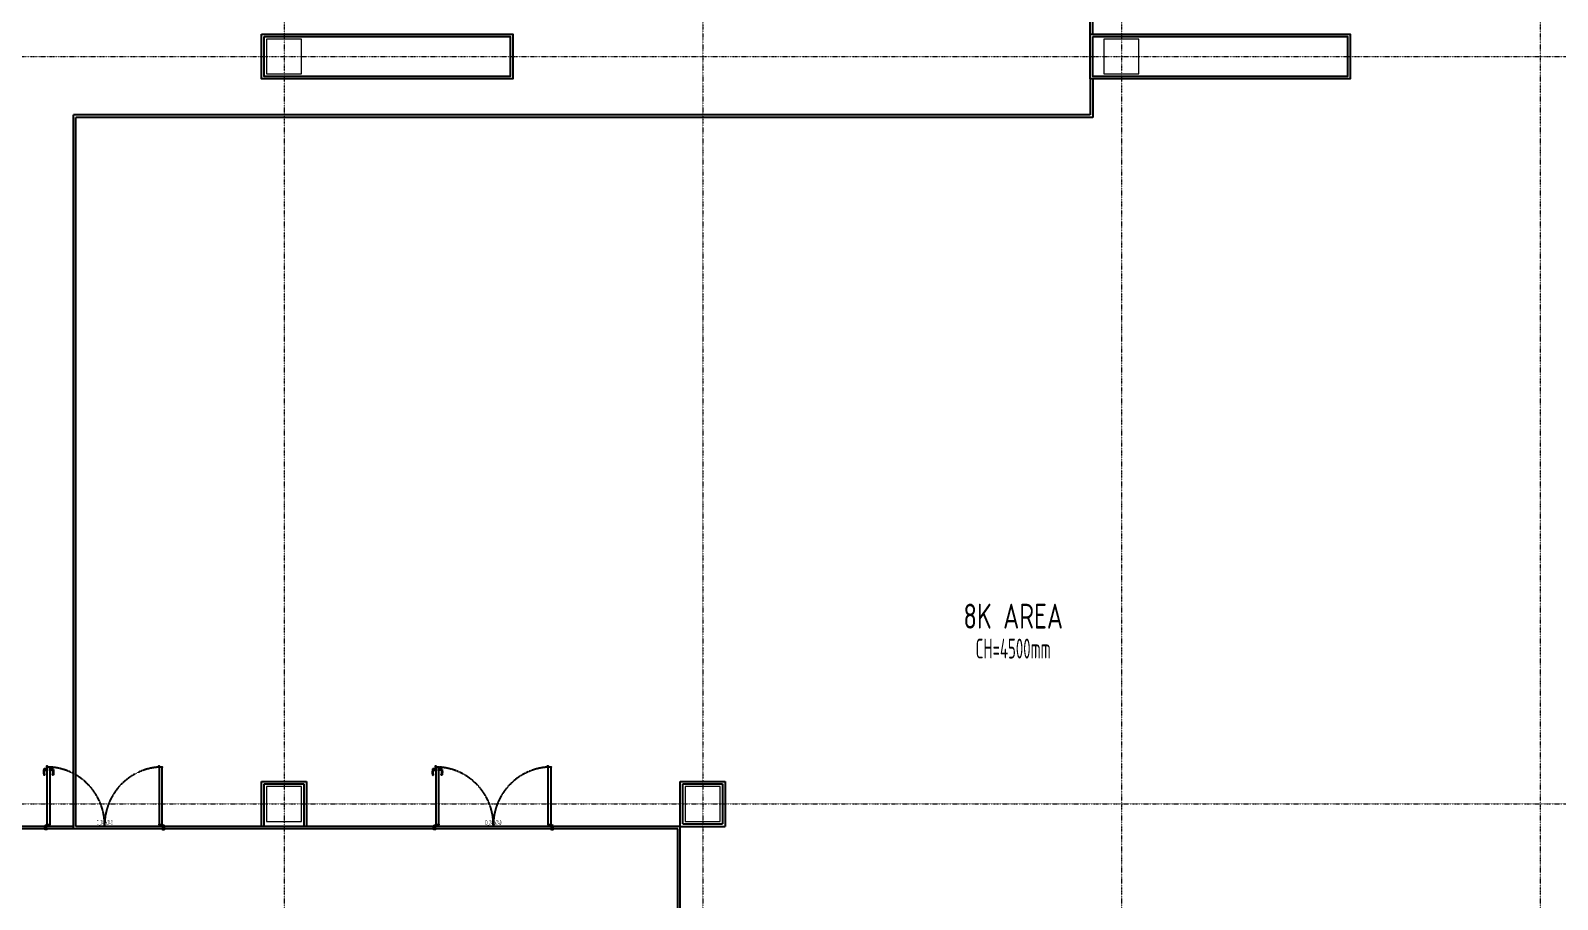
# Model space of a CAD drawing. Extents: x -32000 to 290600, y -111057 to 131250.
# Drawn here: x 204913 to 235550, y 13082 to 30520 of the extents above; entities that cross this region are included whole.
import ezdxf
from ezdxf.enums import TextEntityAlignment as Align

# ---------------------------------------------------------------- set-up
doc = ezdxf.new("R2010")
doc.units = 0
doc.header["$LTSCALE"] = 5
doc.linetypes.add('H12PL3$0$JJP_三點線', pattern=[0.9, 0.3, -0.15, 0, -0.15, 0, -0.15, 0, -0.15])
doc.linetypes.add('XFDP30$0$HIDDEN', pattern=[0.3, 0.2, -0.1])
for name, color, linetype in [('H12PL3$0$S-COL', 252, 'Continuous'), ('H12PL3$0$S-GRID', 252, 'Continuous'), ('XFDP30$0$A-CR-TT2', 9, 'Continuous'), ('XFDP30$0$A-CR-TXT', 9, 'Continuous'), ('XFDP30$0$A-Door (50K)', 9, 'Continuous'), ('XFDP30$0$A-W-P1S (50K)', 9, 'Continuous'), ('XFDP30$0$A-W-P1S (8K)', 9, 'Continuous'), ('XFDP30$0$A-W-P2D (50K)', 9, 'Continuous'), ('XFDP30$0$A-W-P2D (8K)', 9, 'Continuous')]:
    doc.layers.add(name, color=color, linetype=linetype)
doc.styles.add('XFDP30$0$AA-TXT', font='isocp.shx', dxfattribs={"width": 0.8, "bigfont": 'china.shx'})

# ---------------------------------------------------------------- blocks, each defined once
blk = doc.blocks.new('XFDP30$0$Door-D240')
for p, q in [((10, 119), (10.8, 119)), ((10, 114.1), (10, 119)), ((10.8, 114.1), (10, 114.1)), ((10.8, 119), (10.8, 114.1)), ((10.8, 117.7), (14.8, 117.7)), ((14.8, 115.5), (10.8, 115.5)), ((14.8, 117.7), (16.2, 117.6))]:
    blk.add_line(p, q)
for points in [[(4.1, 121.6), (4.1, 123.4), (4.1, 121.6), (10.7, 121.6), (10.7, 121.5), (10.3, 121.5), (10.3, 120.4, -0.414214), (10.2, 120.3), (10, 120.3), (10, 120.4), (10.1, 120.4), (10.1, 121.4), (10, 121.4), (10, 5.5), (10.1, 5.5), (10.1, 6.5), (10, 6.5), (10, 6.6), (10.2, 6.6, -0.414214), (10.3, 6.5), (10.3, 5.4, -0.414214), (10.2, 5.3), (4.8, 5.3, -0.414214), (4.7, 5.4), (4.7, 6.5, -0.414214), (4.8, 6.6), (5, 6.6), (5, 6.5), (4.9, 6.5), (4.9, 5.5), (5, 5.5), (5, 121.4), (4.9, 121.4), (4.9, 120.4), (5, 120.4), (5, 120.3), (4.8, 120.3, -0.414214), (4.7, 120.4), (4.7, 121.4), (3.9, 121.4, -0.414214), (3.9, 121.4), (3.9, 123.6, -0.414214), (3.9, 123.7), (4.7, 123.7), (4.7, 123.4), (4.1, 123.4)], [(229.1, 121.6), (229.1, 123.4), (229.1, 121.6), (235.7, 121.6), (235.7, 121.5), (235.3, 121.5), (235.3, 120.4, -0.414214), (235.2, 120.3), (235, 120.3), (235, 120.4), (235.1, 120.4), (235.1, 121.4), (235, 121.4), (235, 5.5), (235.1, 5.5), (235.1, 6.5), (235, 6.5), (235, 6.6), (235.2, 6.6, -0.414214), (235.3, 6.5), (235.3, 5.4, -0.414214), (235.2, 5.3), (229.8, 5.3, -0.414214), (229.7, 5.4), (229.7, 6.5, -0.414214), (229.8, 6.6), (230, 6.6), (230, 6.5), (229.9, 6.5), (229.9, 5.5), (230, 5.5), (230, 121.4), (229.9, 121.4), (229.9, 120.4), (230, 120.4), (230, 120.3), (229.8, 120.3, -0.414214), (229.7, 120.4), (229.7, 121.4), (228.9, 121.4, -0.414214), (228.9, 121.4), (228.9, 123.6, -0.414214), (228.9, 123.7), (229.7, 123.7), (229.7, 123.4), (229.1, 123.4)], [(4.2, 117.7), (0.2, 117.7), (-1.2, 117.6, 0.327495), (-2, 116.9, 0.089847), (-2.2, 106.2, 1.144881), (-0.3, 106.6, -0.137079), (-0.3, 114.9, -0.349357), (0.2, 115.5), (4.2, 115.5)], [(4.7, -2.1, 0.306748), (4.5, -1.7), (4.1, -1.7, 0.306748), (3.9, -2.1), (4, -2.1, -0.414214), (4.1, -2.2), (4.1, -2.2), (4, -2.2), (4, -2.9), (4.6, -2.9), (4.6, -2.2), (4.5, -2.2), (4.5, -2.2, -0.414214), (4.6, -2.1), (4.7, -2.1), (4.8, -2.1, -0.414214), (5, -2.3), (5, -2.9, -0.320245), (4.7, -3.4), (3, -4), (0.6, -4, -0.414214), (0, -3.4), (0, 3.4, -0.414214), (0.6, 4), (3, 4), (3, 0), (3, -1.4, 0.414214), (3.7, -2.1), (3.9, -2.1)], [(235.3, -2.1, -0.306748), (235.5, -1.7), (235.9, -1.7, -0.306748), (236.1, -2.1), (236, -2.1, 0.414214), (235.9, -2.2), (235.9, -2.2), (236, -2.2), (236, -2.9), (235.4, -2.9), (235.4, -2.2), (235.5, -2.2), (235.5, -2.2, 0.414214), (235.4, -2.1), (235.3, -2.1), (235.2, -2.1, 0.414214), (235, -2.3), (235, -2.9, 0.320245), (235.3, -3.4), (237, -4), (239.4, -4, 0.414214), (240, -3.4), (240, 3.4, 0.414214), (239.4, 4), (237, 4), (237, 0), (237, -1.4, -0.414214), (236.3, -2.1), (236.1, -2.1)]]:
    blk.add_lwpolyline(points, format="xyb")
blk.add_lwpolyline([(5, 114.1), (5, 119), (4.2, 119), (4.2, 114.1)], close=True)
at = {"ltscale": 500}
for points in [[(3.3, 0.1), (3.3, 4.6), (3, 4.6), (3, 0.1)], [(8.5, 5.3), (4, 5.3), (4, 5.5), (8.5, 5.5)], [(231.5, 5.3), (236, 5.3), (236, 5.5), (231.5, 5.5)], [(236.7, 0.1), (236.7, 4.6), (237, 4.6), (237, 0.1)]]:
    blk.add_lwpolyline(points, close=True, dxfattribs=at)
at = {"linetype": 'XFDP30$0$HIDDEN', "ltscale": 0.1}
for centre, start, end in [((3.5, 5.1), 0, 85.9993), ((236.5, 5.1), 94.0007, 180)]:
    blk.add_arc(centre, 116.5, start, end, dxfattribs=at)
at = {"extrusion": (0, 0, -1)}
for centre, major_axis, start_param, end_param in [((14.7, 114.9), (0.417, 0.417), -0.669314, 0.675093), ((16.2, 106.3), (0.707, 0.707), 0.872811, 4.284184), ((0.4, 110.8), (10.9, 10.9), 0.51383, 1.058752), ((16.1, 116.7), (-0.624, 0.624), 0.866962, 2.13291), ((-12.5, 110.9), (21.3, 21.3), 0.585307, 0.943734)]:
    blk.add_ellipse(centre, major_axis=major_axis, ratio=1, start_param=start_param, end_param=end_param, dxfattribs=at)
at = {"ltscale": 500, "extrusion": (0, 0, -1)}
blk.add_ellipse((3.5, 5.1), major_axis=(0.495, 0.495), ratio=1, start_param=3.926991, end_param=10.210176, dxfattribs=at)
at = {"ltscale": 500}
blk.add_ellipse((236.5, 5.1), major_axis=(-0.495, 0.495), ratio=1, start_param=3.926991, end_param=10.210176, dxfattribs=at)
at = {"color": 9, "style": 'XFDP30$0$AA-TXT', "width": 0.45}
blk.add_attdef('240X240', text='', height=10, dxfattribs=at).set_placement((120, 10.1), align=Align.MIDDLE_CENTER)
blk = doc.blocks.new('XFDP30')
at = {"layer": 'XFDP30$0$A-W-P1S (50K)'}
for points in [[(209550, 30450), (214590, 30450), (214590, 29550), (209550, 29550)], [(209600, 30400), (214540, 30400), (214540, 29600), (209600, 29600)]]:
    blk.add_lwpolyline(points, close=True, dxfattribs=at)
at = {"layer": 'XFDP30$0$A-W-P1S (8K)'}
for p, q in [((209550, 15450), (210450, 15450)), ((209550, 14550), (209550, 15450)), ((209600, 15400), (210400, 15400)), ((209600, 14550), (209600, 15400)), ((210400, 15400), (210400, 14550)), ((210450, 15450), (210450, 14550)), ((217950, 15450), (218850, 15450)), ((217950, 14550), (217950, 15450)), ((218000, 15400), (218800, 15400)), ((218000, 14600), (218000, 15400)), ((218800, 15400), (218800, 14600)), ((218850, 15450), (218850, 14550)), ((217950, 14550), (218850, 14550)), ((218000, 14600), (218800, 14600))]:
    blk.add_line(p, q, dxfattribs=at)
for points in [[(226175, 30450), (231390, 30450), (231390, 29550), (226175, 29550)], [(226225, 30400), (231340, 30400), (231340, 29600), (226225, 29600)]]:
    blk.add_lwpolyline(points, close=True, dxfattribs=at)
at = {"layer": 'XFDP30$0$A-W-P2D (50K)'}
for p, q in [((205775, 14550, 0), (202050, 14550, 0)), ((205775, 14500, 0), (202100, 14500, 0))]:
    blk.add_line(p, q, dxfattribs=at)
at = {"layer": 'XFDP30$0$A-W-P2D (8K)'}
for p, q in [((226175, 30450), (226175, 37225)), ((226225, 30450), (226225, 37175)), ((226175, 29550), (226175, 28825)), ((226225, 29550), (226225, 28775)), ((226175, 28825), (205775, 28825, 0)), ((205775, 14500, 0), (205775, 28825, 0)), ((226225, 28775), (205825, 28775, 0)), ((205825, 14550, 0), (205825, 28775, 0)), ((217900, 14500), (205775, 14500, 0)), ((217950, 14550), (205825, 14550)), ((217900, 3025), (217900, 14500)), ((217950, 3025), (217950, 14550))]:
    blk.add_line(p, q, dxfattribs=at)
at = {"layer": 'XFDP30$0$A-Door (50K)', "xscale": 10, "yscale": 10, "zscale": 10}
for p in [(205200, 14525), (213000, 14525)]:
    blk.add_blockref('XFDP30$0$Door-D240', p, dxfattribs=at).add_auto_attribs({'240X240': 'D_240x240'})
at = {"layer": 'XFDP30$0$A-CR-TT2', "style": 'XFDP30$0$AA-TXT', "width": 0.6}
blk.add_text('CH=4500mm', height=400, dxfattribs=at).set_placement((224630, 18118), align=Align.MIDDLE)
at = {"layer": 'XFDP30$0$A-CR-TXT', "style": 'XFDP30$0$AA-TXT', "width": 0.8}
blk.add_text('8K AREA', height=500, dxfattribs=at).set_placement((224630, 18768), align=Align.MIDDLE)
blk = doc.blocks.new('H12PL3')
at = {"layer": 'H12PL3$0$S-COL', "lineweight": 0, "flags": 128}
for points in [[(209650, 29650), (210350, 29650), (210350, 30350), (209650, 30350)], [(226450, 29650), (227150, 29650), (227150, 30350), (226450, 30350)], [(209650, 14650), (210350, 14650), (210350, 15350), (209650, 15350)], [(218050, 14650), (218750, 14650), (218750, 15350), (218050, 15350)]]:
    blk.add_lwpolyline(points, close=True, dxfattribs=at)
at = {"layer": 'H12PL3$0$S-GRID', "linetype": 'H12PL3$0$JJP_三點線', "lineweight": 0}
for p, q in [((210000, 128250), (210000, -28000)), ((218400, 128250), (218400, -28000)), ((226800, 128250), (226800, -28000)), ((235200, 128250), (235200, -28000)), ((-29000, 30000), (289600, 30000)), ((-29000, 15000), (289600, 15000))]:
    blk.add_line(p, q, dxfattribs=at)
blk.add_blockref('XFDP30', (0, 0))

msp = doc.modelspace()

# ---------------------------------------------------------------- block references
msp.add_blockref('H12PL3', (0, 0))

doc.saveas('drawing.dxf')
